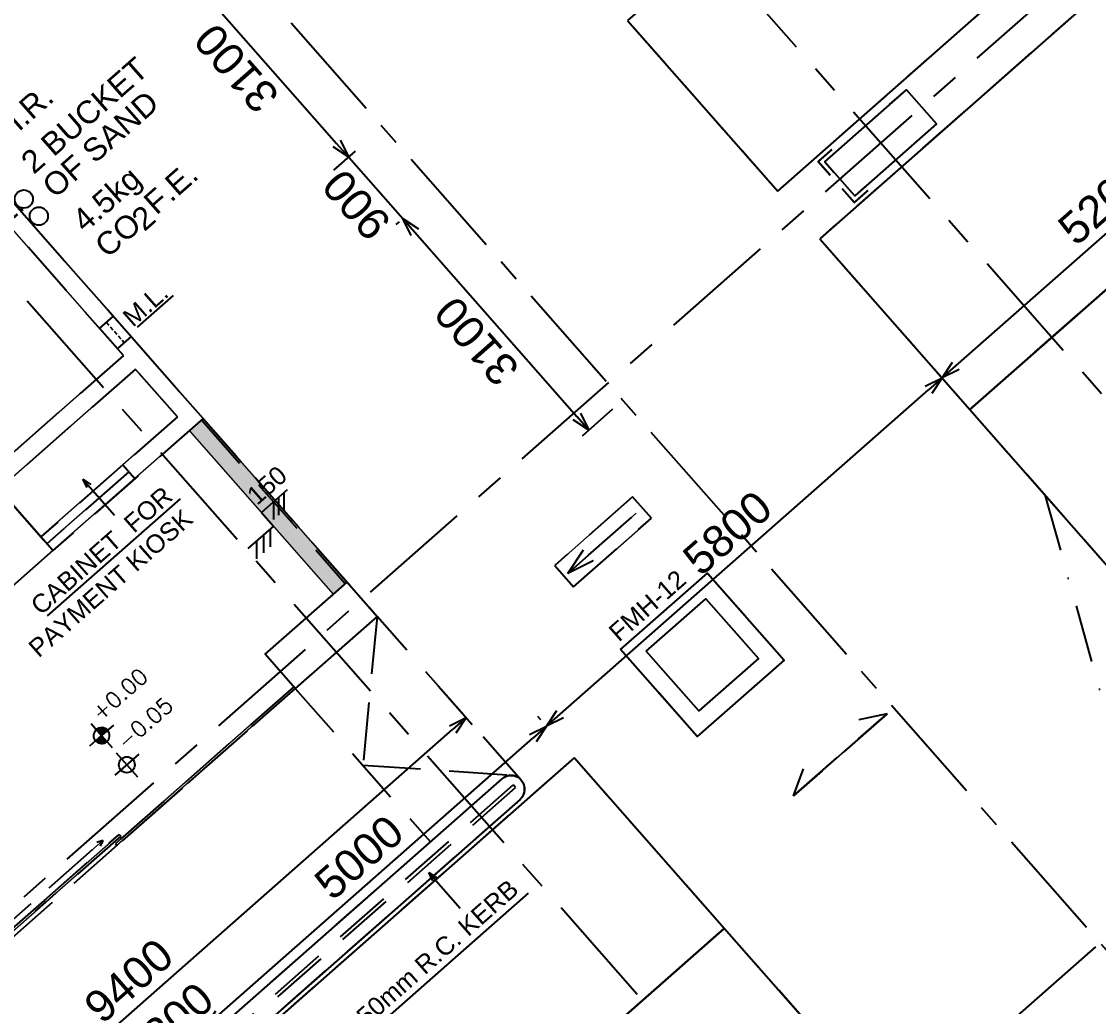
# Model space of a CAD drawing. Header units: millimetres. Extents: x 833946797 to 834440930, y 817746008 to 818399503.
# Drawn here: x 834331288 to 834343138, y 818001561 to 818012395 of the extents above; entities that cross this region are included whole.
import ezdxf

# ---------------------------------------------------------------- set-up
doc = ezdxf.new("R2010")
doc.units = ezdxf.units.MM
doc.header["$LTSCALE"] = 100
for name, pattern in [('CENTER', [2, 1.25, -0.25, 0.25, -0.25]), ('DASHDOT2', [12.7, 6.35, -3.175, 0, -3.175]), ('Grid Line', [22.224999999999994, 12.7, -3.174999999999999, 3.174999999999999, -3.174999999999999]), ('Hidden', [9.524999999999999, 6.35, -3.175])]:
    doc.linetypes.add(name, pattern=pattern)
for name, color, linetype in [('+C-10', 10, 'Continuous'), ('+C-118', 118, 'Continuous'), ('+C-160', 160, 'Hidden'), ('+FS10', 10, 'Continuous'), ('3B50A-DLN-ARC-DWG-1002-P00-LB02$0$DLN660', 1, 'Continuous'), ('A-COLS', 3, 'Continuous'), ('DLN020__', 6, 'Continuous'), ('DLN030_1', 1, 'Continuous'), ('DLN030_2', 1, 'Continuous'), ('DLN043__Room Name', 7, 'Continuous'), ('DLN060__', 7, 'Continuous'), ('DLN318__Louvres', 2, 'Continuous'), ('DLN580__', 4, 'Continuous'), ('DLN660', 1, 'Continuous'), ('DLN810__', 1, 'Continuous'), ('LEVEL', 7, 'Continuous'), ('MOE', 6, 'DASHDOT2')]:
    doc.layers.add(name, color=color, linetype=linetype)
for name, color, linetype, lineweight in [('A-DOOR', 6, 'Continuous', 9), ('A-GENM', 6, 'Continuous', 9), ('A-WALL', 7, 'Continuous', 9), ('CORNER GUARD', 2, 'Continuous', 50), ('HCL520_T', 7, 'Continuous', 18), ('I-WALL', 7, 'Continuous', 9)]:
    doc.layers.add(name, color=color, linetype=linetype, lineweight=lineweight)
doc.styles.add('romans', font='romans.shx')
doc.styles.get("Standard").update_dxf_attribs({"font": 'swiss.ttf'})
doc.styles.add('Swis721tBT', font='swissl.ttf')
doc.dimstyles.new('INTDIM', dxfattribs={"dimtxt": 200, "dimasz": 125, "dimexe": 100, "dimexo": 150, "dimgap": 80, "dimtad": 1, "dimdec": 0, "dimzin": 9, "dimdsep": 46, "dimtxsty": 'Swis721tBT', "dimblk": 'OPEN30', "dimcen": -125, "dimclrd": 256, "dimclre": 256, "dimclrt": 2, "dimaunit": 1, "dimadec": 1, "dimazin": 0, "dimtfac": 0.4444444444444444, "dimtdec": 0, "dimtix": 1, "dimtmove": 2, "dimatfit": 3, "dimldrblk": 'OPEN30', "dimfxl": 0, "dimtolj": 1, "dimlwd": -1, "dimlwe": -1, "dimarcsym": 0})
doc.dimstyles.new('INTDIM350', dxfattribs={"dimtxt": 350, "dimasz": 200, "dimexe": 100, "dimexo": 150, "dimgap": 100, "dimtad": 1, "dimdec": 0, "dimzin": 9, "dimdsep": 46, "dimtxsty": 'Swis721tBT', "dimblk": 'OPEN30', "dimcen": -125, "dimclrd": 256, "dimclre": 256, "dimclrt": 2, "dimaunit": 1, "dimadec": 1, "dimazin": 0, "dimtfac": 0.4444444444444444, "dimtdec": 0, "dimtix": 1, "dimtmove": 2, "dimatfit": 3, "dimldrblk": 'OPEN30', "dimfxl": 0, "dimtolj": 1, "dimlwd": -1, "dimlwe": -1, "dimarcsym": 0})

# ---------------------------------------------------------------- blocks, each defined once
blk = doc.blocks.new('DLN_Parking - Parking - 2500 x 5000 _WL_-V7-Car Park_B2_F')
at = {"layer": 'DLN660'}
for p, q in [((2500, 0), (0, 0)), ((0, 0), (0, -5000)), ((2500.000000000001, -5000.000000000002), (2500, 0))]:
    blk.add_line(p, q, dxfattribs=at)
blk = doc.blocks.new('*X5')
at = {"color": 0}
for p, q in [((45955.88296590155, 42700), (46155.82083605308, 42700)), ((45956.13663634944, 42693.75), (46155.82083605308, 42693.75)), ((45956.58659627086, 42687.5), (46155.82083605308, 42687.5)), ((45957.23417992554, 42681.25), (46155.82083605308, 42681.25)), ((45958.08132891748, 42675), (46155.82083605308, 42675)), ((45959.13062182577, 42668.75), (46155.82083605308, 42668.75)), ((45960.38531455532, 42662.5), (46155.82083605308, 42662.5)), ((45961.84939291411, 42656.25), (46155.82083605308, 42656.25)), ((45963.52763949186, 42650), (46155.82083605308, 42650)), ((45965.42571759076, 42643.75), (46155.82083605308, 42643.75)), ((45967.55027588873, 42637.5), (46155.82083605308, 42637.5)), ((45969.90907871936, 42631.25), (46155.82083605308, 42631.25)), ((45972.51116853599, 42625), (46155.82083605308, 42625)), ((45975.3670694097, 42618.75), (46155.82083605308, 42618.75)), ((45978.48904368043, 42612.5), (46155.82083605308, 42612.5)), ((45981.89141854007, 42606.25), (46155.82083605308, 42606.25)), ((45985.59100621493, 42600), (46155.82083605308, 42600)), ((45989.60765168721, 42593.75), (46155.82083605308, 42593.75)), ((45993.96495773042, 42587.5), (46155.82083605308, 42587.5)), ((45998.69126201334, 42581.25), (46155.82083605308, 42581.25)), ((46003.82098168398, 42575), (46155.82083605308, 42575)), ((46009.39650945896, 42568.75), (46155.82083605308, 42568.75)), ((46015.47096569654, 42562.5), (46155.82083605308, 42562.5)), ((46022.11233295992, 42556.25), (46155.82083605308, 42556.25)), ((46029.4099326874, 42550), (46155.82083605308, 42550)), ((46037.48510949494, 42543.75), (46155.82083605308, 42543.75)), ((46046.51005492607, 42537.5), (46155.82083605308, 42537.5)), ((46056.74397416842, 42531.25), (46155.82083605308, 42531.25)), ((46068.61144864996, 42525), (46155.82083605308, 42525)), ((46082.90578313846, 42518.75), (46155.82083605308, 42518.75)), ((46101.51054575652, 42512.5), (46155.82083605308, 42512.5)), ((46133.36008534408, 42506.25), (46155.82083605308, 42506.25))]:
    blk.add_line(p, q, dxfattribs=at)
blk = doc.blocks.new('*X4')
at = {"color": 0}
for p, q in [((46155.82083605308, 42900), (46200.19499327346, 42900)), ((46155.82083605308, 42893.75), (46221.90936394812, 42893.75)), ((46155.82083605308, 42887.5), (46237.60222886274, 42887.5)), ((46155.82083605308, 42881.25), (46250.32254979523, 42881.25)), ((46155.82083605308, 42875), (46261.15281880532, 42875)), ((46155.82083605308, 42868.75), (46270.62917321041, 42868.75)), ((46155.82083605308, 42862.5), (46279.06432258031, 42862.5)), ((46155.82083605308, 42856.25), (46286.65980066876, 42856.25)), ((46155.82083605308, 42850), (46293.55459136389, 42850)), ((46155.82083605308, 42843.75), (46299.84935768103, 42843.75)), ((46155.82083605308, 42837.5), (46305.6197603913, 42837.5)), ((46155.82083605308, 42831.25), (46310.92433512129, 42831.25)), ((46155.82083605308, 42825), (46315.8094235008, 42825)), ((46155.82083605308, 42818.75), (46320.31240362975, 42818.75)), ((46155.82083605308, 42812.5), (46324.46388658926, 42812.5)), ((46155.82083605308, 42806.25), (46328.28925688629, 42806.25)), ((46155.82083605308, 42800), (46331.80978137356, 42800)), ((46155.82083605308, 42793.75), (46335.04342549239, 42793.75)), ((46155.82083605308, 42787.5), (46338.0054656343, 42787.5)), ((46155.82083605308, 42781.25), (46340.70895613168, 42781.25)), ((46155.82083605308, 42775), (46343.16509039923, 42775)), ((46155.82083605308, 42768.75), (46345.38348355208, 42768.75)), ((46155.82083605308, 42762.5), (46347.37239573649, 42762.5)), ((46155.82083605308, 42756.25), (46349.13890998229, 42756.25)), ((46155.82083605308, 42750), (46350.68907460933, 42750)), ((46155.82083605308, 42743.75), (46352.02801759425, 42743.75)), ((46155.82083605308, 42737.5), (46353.16003838917, 42737.5)), ((46155.82083605308, 42731.25), (46354.08868132608, 42731.25)), ((46155.82083605308, 42725), (46354.81679369925, 42725)), ((46155.82083605308, 42718.75), (46355.34657085896, 42718.75)), ((46155.82083605308, 42712.5), (46355.67959002734, 42712.5)), ((46155.82083605308, 42706.25), (46355.81683408978, 42706.25))]:
    blk.add_line(p, q, dxfattribs=at)
blk = doc.blocks.new('ELFIN')
at = {"layer": 'LEVEL'}
for p, q in [((0, 0.5), (0, 0)), ((0, 0), (-0.5, 0)), ((0, 0), (0, -0.5)), ((0.5, 0), (0, 0))]:
    blk.add_line(p, q, dxfattribs=at)
for start, end in [(90, 180), (180, 270), (0, 90), (270, 0)]:
    blk.add_arc((0, 0), 0.25, start, end, dxfattribs=at)
at = {"layer": 'LEVEL', "xscale": 0.00125, "yscale": 0.00125, "zscale": 0.00125}
for name in ['*X4', '*X5']:
    blk.add_blockref(name, (-57.69477604507119, -53.38123098095821), dxfattribs=at)
at = {"layer": 'LEVEL', "style": 'romans'}
blk.add_attdef('ELFIN', (0.2542374787153676, 0.3469263632723596), '', height=0.5, dxfattribs=at)
blk = doc.blocks.new('ELEX')
at = {"layer": 'LEVEL'}
for p, q in [((0, 0.5), (0, -0.5)), ((0.5, 0), (-0.5, 0))]:
    blk.add_line(p, q, dxfattribs=at)
blk.add_circle((0, 0), 0.25, dxfattribs=at)
at = {"layer": 'LEVEL', "style": 'romans'}
blk.add_attdef('ELEX', (0.2567988680821145, 0.3535533905960619), '', height=0.5, dxfattribs=at)
blk = doc.blocks.new('3B50A-DLN-ARC-DWG-1002-P00-LB02$0$DLN_Parking - Parking - 2500 x 5000 _WL_-V2-Car Park_B2_F')
at = {"layer": '3B50A-DLN-ARC-DWG-1002-P00-LB02$0$DLN660'}
for p, q in [((2500, 0), (0, 0)), ((0, 0), (0, -5000)), ((2500.000000000001, -5000.000000000002), (2500, 0)), ((0, -5000), (2500.000000000001, -5000.000000000002))]:
    blk.add_line(p, q, dxfattribs=at)
blk = doc.blocks.new('_Open30')
at = {"color": 0, "linetype": 'ByBlock', "lineweight": -2}
for p, q in [((-1, 0.26794919), (0, 0)), ((0, 0), (-1, -0.26794919)), ((0, 0), (-1, 0))]:
    blk.add_line(p, q, dxfattribs=at)
blk = doc.blocks.new('CORNER GUARD')
at = {"layer": 'CORNER GUARD', "color": 0, "const_width": 20}
blk.add_lwpolyline([(-150.0000007152557, -49.99999976158142), (49.99999976158142, -49.99999988079071), (49.99999952316284, 150.0000001192093)], dxfattribs=at)
at = {"layer": 'Defpoints', "color": 0}
blk.add_lwpolyline([(-150.0000007152557, 1.192092895507812e-07), (-4.76837158203125e-07, 2.384185791015625e-07), (-4.76837158203125e-07, 150.0000001192093)], dxfattribs=at)
blk = doc.blocks.new('A$C029C5A43')
at = {"layer": '+C-160', "linetype": 'Hidden'}
for p, q in [((77670.96153402328, 72265.69955694675), (77670.96154475212, 63564.56016016006)), ((77670.96154475212, 63564.56016016006), (68270.96153855324, 63564.56015467644))]:
    blk.add_line(p, q, dxfattribs=at)
at = {"layer": '+C-160'}
for p, q in [((75470.96154499054, 66465.31369566917, -0.1606789951702058), (75470.95046114922, 71765.30675888062, 0.004151673901105768)), ((77670.96152424812, 66465.31370270252, -0.04701049315474397), (77670.96152687073, 70778.19955193996, -0.07886630641733475)), ((77470.96153116226, 67565.31370127201, -0.04299573970100867), (77470.96153092384, 70465.69954228401, -0.07125870414119259)), ((75470.96389532089, 66615.31392240524, -0.06578393375477203), (75470.95767211914, 69115.29990971088, -0.04940671383863642)), ((77670.96152973175, 67965.31370139122, -0.1139756819393045), (77470.96152997017, 67965.31370162964, -0.04368795725164492)), ((77470.96156072617, 67965.31370198727, -0.04368796790364687), (77470.96155309677, 67665.31370198727, -0.08072658559672667)), ((77670.9615650177, 67965.31369996071, -0.07480087896233929), (77670.96155691147, 67665.31369960308, -0.1118394966554191)), ((77670.96153116226, 67665.31370139122, -0.1139756819393045), (77470.96153140068, 67665.31370151043, -0.04368795725164492)), ((77470.96153116226, 67565.31370127201, -0.04368795725164492), (75470.96154379845, 67565.31370127201, -0.04299573987373156)), ((77470.9615316391, 67365.31370127201, -0.04303738991438882), (75470.96154332161, 67365.31370162964, -0.04299573987373156)), ((77470.96153187752, 66665.31370091438, -0.04954306306899529), (77470.9615316391, 67365.31370127201, -0.04453628637755593)), ((76670.96153712273, 66665.31370043755, -0.06915507661759739), (75470.96154499054, 66665.31370043755, -0.0691550766496221)), ((77470.96153259277, 66665.31370103359, -0.04954306306123942), (76670.96153783798, 66665.31370031834, -0.06915507661759739)), ((76670.96153712273, 66665.31370043755, -0.06915507661759739), (76670.96153831482, 66465.31369662285, -0.06948695487517402)), ((84070.96153593063, 66665.69955444336), (84070.96153593063, 64165.69955444336)), ((76670.96153831482, 66565.31369876862, -0.0693210157463857), (75470.96154499054, 66565.31369888783, -0.04970900218052714)), ((75470.96154475212, 66465.36464357376, -0.1606774106752029), (74745.96306562424, 66465.3136947155, -0.1221845268912892)), ((77670.96152424812, 66465.31370282173, -0.04701049315474397), (75470.96154546738, 66465.30952239037, -0.1606791249650996)), ((77645.96152377129, 66465.3137023449, -0.04701049315474396), (77645.96152472496, 64074.32391655445, -0.04238289569091491)), ((77670.9615240097, 66465.31370282173, -0.04701049315474397), (77670.96152424812, 64074.32391667366, -0.04238289569091491)), ((84070.96153593063, 64165.69955444336), (89070.96153593063, 64165.69955444336)), ((84820.96153640747, 64115.69955646992), (84620.96153593063, 64115.69955635071)), ((84620.96153593063, 64115.69955635071), (84620.96153640747, 63915.69955646992)), ((76470.96154260635, 64065.58632647991, 0.07028772469116404), (77670.96154260635, 64065.58632576466, 0.07028772469116404)), ((76470.96154284477, 63565.58632659912, 0.07028772469116404), (76470.96154260635, 64065.58632647991, 0.07028772469116404)), ((76470.96154284477, 63565.58632731438), (76470.96154356003, 64065.58632647991)), ((76470.96154356003, 64065.58632647991), (77670.96154308319, 64065.58632612228)), ((76470.96154284477, 63565.58632659912), (76470.96154356003, 64065.58632647991)), ((76470.96154356003, 64065.58632647991), (77670.96154308319, 64065.58632612228)), ((77670.96154260635, 64065.58632576466, 0.07028772469116404), (77670.96154236794, 63565.58632576466, 0.07028772469116404)), ((77670.96154308319, 64065.58632612228), (77670.96154308319, 63565.58632564545)), ((77670.96154308319, 64065.58632612228), (77670.96154260635, 63565.58632600307)), ((84670.96153736115, 63565.69955396652, -0.07028772469116415), (84670.96153759956, 64065.69955408573, -0.07028772469116415)), ((84670.96153759956, 64065.69955408573, -0.07028772469116415), (85870.96153736115, 64065.69955444336, -0.07028772469116415)), ((84670.96153759956, 64065.69955408573, -0.07028772469116415), (85870.96153759956, 64065.69955396652, -0.07028772469116415)), ((84670.96153759956, 63565.69955420494, -0.07028772469116415), (84670.96153759956, 64065.69955408573, -0.07028772469116415)), ((84820.96153640747, 64065.69955658913), (84670.96153616905, 64065.69955635071)), ((84670.96153616905, 64065.69955635071), (84670.96153640747, 63915.69955646992)), ((85870.96153736115, 64065.69955444336, -0.07028772469116415), (85870.96153712273, 63565.69955420494, -0.07028772469116415)), ((85870.96153759956, 64065.69955396652, -0.07028772469116415), (85870.96153759956, 63565.69955396652, -0.07028772469116415)), ((72855.92147111893, 63640.29968845844, -0.07028772469116415), (71755.92146730423, 63640.29968833923, -0.07028772469116415)), ((72721.86130356789, 63708.9005947113, -0.07028772469116416), (71934.11409926414, 63708.90059447289, -0.07028772469116416)), ((72855.92147064209, 63615.29968822002, -0.07028772469116415), (72855.92147111893, 63640.29968845844, -0.07028772469116415)), ((72855.92147159576, 63640.29968833923, -0.07028772469116415), (73955.92147517204, 63640.29968428612, -0.07028772469116415)), ((72855.92147159576, 63615.29968857765, -0.07028772469116415), (72855.92147159576, 63640.29968833923, -0.07028772469116415)), ((72989.98164200783, 63708.90059089661, -0.07028772469116416), (73777.72884654999, 63708.90056812763, -0.07028772469116416)), ((73777.72884583473, 63708.90056788921, -0.07028772469116416), (73712.51725387573, 63735.55132234097, -0.07028772469116416)), ((73777.72884607315, 63708.90056741238, -0.07028772469116416), (73712.51725172997, 63682.24981713295, -0.07028772469116416)), ((73955.92147517204, 63640.29968428612, -0.07028772469116415), (73955.92147541046, 63615.29968428612, -0.07028772469116415)), ((84620.96153640747, 63515.69955706596), (84620.96153640747, 63715.69955706596)), ((84670.96153688431, 63565.69955718517), (84670.96153664589, 63715.69955706596)), ((71755.92146778107, 63615.29968845844, -0.07028772469116415), (72855.92147064209, 63615.29968822002, -0.07028772469116415)), ((73955.92147541046, 63615.29968428612, -0.07028772469116415), (72855.92147159576, 63615.29968857765, -0.07028772469116415)), ((73855.92146658897, 63590.29968810081, -0.07028772469116416), (73855.92146658897, 63565.29968774319, -0.07028772469116416)), ((76470.96152544022, 63590.29968726635), (73855.92146682739, 63590.29968631268)), ((76470.96152544022, 63565.29968738556), (73855.92146658897, 63565.2996866703)), ((77670.96154308319, 63565.58632576466, 0.07028772469116404), (76470.96154332161, 62440.64294278622)), ((77670.96154236794, 63565.58632576466, 0.07028772469116404), (76470.96154284477, 63565.58632659912, 0.07028772469116404)), ((77670.96154308319, 63565.58632564545), (76470.96154284477, 63565.58632731438)), ((77670.96154260635, 63565.58632600307), (76470.96154284477, 63565.58632659912)), ((76470.96154308319, 63565.29968714714), (76470.96154308319, 61315.69955420494)), ((77670.96154761314, 61165.69955360889), (77670.96154999733, 63565.58632564545)), ((85870.96153712273, 63565.69955420494, -0.07028772469116415), (84670.96153736115, 63565.69955396652, -0.07028772469116415)), ((85870.96153759956, 63565.69955396652, -0.07028772469116415), (84670.96153759956, 63565.69955420494, -0.07028772469116415)), ((84820.96153688431, 63565.69955718517), (84670.96153688431, 63565.69955718517)), ((89070.96153640747, 63465.69955420494), (84070.96153616905, 63465.69955420494)), ((84070.96153616905, 63465.69955420494), (84070.96153640747, 60965.69955432415)), ((84820.96153688431, 63515.69955718517), (84620.96153640747, 63515.69955706596)), ((80648.74389839172, 62694.64472615719), (79508.07025289536, 62694.64472484589)), ((79508.07025289536, 62694.64472484589), (79508.07025337219, 62381.73172044754)), ((80648.74389886856, 62381.73172175884), (80648.74389839172, 62694.64472615719)), ((79859.71967029572, 62533.80134534836), (80559.71967029572, 62533.80134618282)), ((76470.96154332161, 62440.64294278622), (77670.9615483284, 61235.76346004009)), ((79508.07025337219, 62381.73172044754), (80648.74389886856, 62381.73172175884)), ((79439.88594985008, 61521.29704451561, -0.09328327408423281), (80714.88596081734, 61521.29704403877, -0.09328327408423281)), ((79439.88594961166, 60246.29705619812, -0.09328327408423281), (79439.88594985008, 61521.29704451561, -0.09328327408423281)), ((80714.88596081734, 61521.29704403877, -0.09328327408423281), (80714.88596057892, 60246.29705584049, -0.09328327408423281)), ((68420.96154117584, 61315.6995549202), (77520.96154761314, 61315.69955396652)), ((79639.88594937325, 61321.2970443964, -0.09328327408423281), (80514.88596057892, 61321.2970443964, -0.09328327408423281)), ((79639.88594913483, 60446.29705643654, -0.09328327408423281), (79639.88594937325, 61321.2970443964, -0.09328327408423281)), ((80514.88596057892, 61321.2970443964, -0.09328327408423281), (80514.88596057892, 60446.2970559597, -0.09328327408423281)), ((68370.96154332161, 61185.69955325127), (77570.96154975891, 61185.69955408573, 0.07028771564364425)), ((77570.96154975891, 61145.69955408573, 0.07028771564364425), (77570.96154975891, 61185.69955408573, 0.07028771564364425)), ((77670.9615471363, 61165.69955360889), (77670.9615471363, 61165.69955348969)), ((68370.96154356003, 61145.69955348969), (77570.96154975891, 61145.69955408573, 0.07028771564364425)), ((77520.96154737473, 61015.69955384731), (68420.96154141426, 61015.69955468178)), ((78270.96153593063, 60965.69955420494), (73270.96153593063, 60965.69955408573)), ((78270.96153593063, 58465.69955408573), (78270.96153593063, 60965.69955420494)), ((89070.96153593063, 60965.69955408573), (84070.96153593063, 60965.69955408573)), ((84070.96153593063, 60965.69955408573), (84070.96153593063, 58465.69955408573)), ((84070.96153640747, 60965.69955432415), (89070.96153640747, 60965.69955420494)), ((80514.88596057892, 60446.2970559597, -0.09328327408423281), (79639.88594913483, 60446.29705643654, -0.09328327408423281)), ((80714.88596057892, 60246.29705584049, -0.09328327408423281), (79439.88594961166, 60246.29705619812, -0.09328327408423281)), ((79806.20024871826, 59055.27543377876, -0.07028772469116415), (80084.29062390327, 59207.68800222874, -0.07028772469116415)), ((81175.34361028671, 59055.2754342556, -0.07028772469116415), (80897.25323486328, 59207.68800258636, -0.07028772469116415)), ((81175.34360933304, 59055.27544033527, -0.07028772469116415), (79806.20024871826, 59055.27543377876, -0.07028772469116415)), ((79806.20024943352, 59055.27544021606, -0.07028772469116415), (81175.34361028671, 59055.2754342556, -0.07028772469116415)), ((73270.96153593063, 58465.69955420494), (78270.96153593063, 58465.69955408573)), ((78270.96153593063, 58465.69955420494), (73270.96153593063, 58465.69955420494)), ((78270.96153593063, 55965.69955420494), (78270.96153593063, 58465.69955420494))]:
    blk.add_line(p, q, dxfattribs=at)
at = {"layer": '+C-160', "linetype": 'Hidden', "ltscale": 0.07}
blk.add_line((77570.96156454086, 67965.31370151043, -0.04179321063536528), (77570.9615559578, 67665.31370151043, -0.07883182832844508), dxfattribs=at)
at = {"layer": '+C-160', "lineweight": 18}
for p, q in [((77670.9615445137, 63564.56016016006, 0.07028772469116432), (77670.96154546738, 64065.58632600307, 0.07028772469116432)), ((84670.96153664589, 64065.69955408573), (85870.96153712273, 64065.69955420494)), ((84670.96153688431, 63565.69955420494), (84670.96153664589, 64065.69955408573)), ((85870.96153712273, 64065.69955420494), (85870.96153712273, 63565.69955420494)), ((85870.96153712273, 63565.69955420494), (84670.96153688431, 63565.69955420494))]:
    blk.add_line(p, q, dxfattribs=at)
at = {"layer": '+C-160', "linetype": 'ByBlock', "lineweight": -2}
for p, q in [((79559.71967029572, 62533.80134510994), (79859.7196700573, 62614.18610239029)), ((79859.71967029572, 62453.41658842564), (79559.71967029572, 62533.80134510994)), ((79559.71967029572, 62533.80134510994), (79859.71967029572, 62533.80134534836))]:
    blk.add_line(p, q, dxfattribs=at)
at = {"layer": '+C-160'}
for centre, start, end in [((77520.96154737473, 61165.69955396652), 0, 90), ((77520.96154737473, 61165.6995537281), 270, 0)]:
    blk.add_arc(centre, 149.9999999217131, start, end, dxfattribs=at)
blk = doc.blocks.new('*D134')
at = {"layer": 'Defpoints', "color": 0}
for p in [(834333310.5167098, 818001339.9407179), (834333310.5167065, 818001339.9407216), (834333085.3110206, 818001141.7428429)]:
    blk.add_point(p, dxfattribs=at)
at = {"layer": 'DLN030_2', "linetype": 'Continuous'}
for p, q in [((834333211.4177722, 818001452.5435624), (834333244.4507481, 818001415.0092846)), ((834332986.212083, 818001254.3456873), (834333019.2450591, 818001216.8114092)), ((834333085.3110175, 818001141.7428463), (834333310.5167065, 818001339.9407216))]:
    blk.add_line(p, q, dxfattribs=at)
at = {"layer": 'DLN030_2', "color": 2, "insert": (834333013.0143961, 818001450.9369304), "char_height": 350, "attachment_point": 5, "rotation": 41.35019583601528, "style": 'Swis721tBT'}
blk.add_mtext('\\A1;300', dxfattribs=at)
blk = doc.blocks.new('*D135')
at = {"layer": 'Defpoints', "color": 0}
for p in [(834337063.9448603, 818004643.2386328), (834337063.9448528, 818004643.2386414), (834333310.5167098, 818001339.9407179)]:
    blk.add_point(p, dxfattribs=at)
at = {"layer": 'DLN030_2', "linetype": 'Continuous'}
for p, q in [((834336964.8459227, 818004755.8414772), (834336997.8788944, 818004718.3072042)), ((834333460.6538326, 818001472.0726384), (834336913.8077269, 818004511.1067246)), ((834333211.4177722, 818001452.5435624), (834333244.4507483, 818001415.0092844))]:
    blk.add_line(p, q, dxfattribs=at)
at = {"layer": 'DLN030_2', "xscale": 200, "yscale": 200, "zscale": 200}
for p, rotation in [((834337063.9448528, 818004643.2386414), 41.35019583601527), ((834333310.5167067, 818001339.9407215), 221.3501958360152)]:
    blk.add_blockref('_Open30', p, dxfattribs=dict(at, rotation=rotation))
at = {"layer": 'DLN030_2', "color": 2, "insert": (834335002.3313136, 818003201.6848279), "char_height": 350, "attachment_point": 5, "rotation": 41.35019583601528, "style": 'Swis721tBT'}
blk.add_mtext('\\A1;5000', dxfattribs=at)
blk = doc.blocks.new('*D136')
at = {"layer": 'Defpoints', "color": 0}
for p in [(834341396.2744923, 818008499.6610062), (834341417.9215003, 818008475.064227), (834337063.9448603, 818004643.2386328)]:
    blk.add_point(p, dxfattribs=at)
at = {"layer": 'DLN030_2', "linetype": 'Continuous'}
for p, q in [((834337214.0819786, 818004775.3705583), (834341267.7843745, 818008342.9323101)), ((834341495.3734299, 818008387.0581617), (834341483.9874587, 818008399.9956641)), ((834336964.8459227, 818004755.8414772), (834336997.8788943, 818004718.3072044))]:
    blk.add_line(p, q, dxfattribs=at)
at = {"layer": 'DLN030_2', "xscale": 200, "yscale": 200, "zscale": 200}
for p, rotation in [((834341417.9215003, 818008475.064227), 41.35019583601527), ((834337063.9448527, 818004643.2386414), 221.3501958360152)]:
    blk.add_blockref('_Open30', p, dxfattribs=dict(at, rotation=rotation))
at = {"layer": 'DLN030_2', "color": 2, "insert": (834339056.0337105, 818006769.2465806), "char_height": 350, "attachment_point": 5, "rotation": 41.35019583601528, "style": 'Swis721tBT'}
blk.add_mtext('\\A1;5800', dxfattribs=at)
blk = doc.blocks.new('*D137')
at = {"layer": 'Defpoints', "color": 0}
for p in [(834345295.1103559, 818011940.4647312, 0.002197837442508829), (834345321.4867809, 818011910.494072), (834341417.9215077, 818008475.0642186)]:
    blk.add_point(p, dxfattribs=at)
at = {"layer": 'DLN030_2', "linetype": 'Continuous'}
for p, q in [((834341568.0586259, 818008607.1961442), (834345171.349655, 818011778.3621552)), ((834345394.2092934, 818011827.8618867), (834345387.5527393, 818011835.4255091)), ((834341318.8225701, 818008587.667063), (834341351.8555416, 818008550.1327904))]:
    blk.add_line(p, q, dxfattribs=at)
at = {"layer": 'DLN030_2', "xscale": 200, "yscale": 200, "zscale": 200}
for p, rotation in [((834345321.4867809, 818011910.494072), 41.35019583601527), ((834341417.9215, 818008475.0642275), 221.3501958360152)]:
    blk.add_blockref('_Open30', p, dxfattribs=dict(at, rotation=rotation))
at = {"layer": 'DLN030_2', "color": 2, "insert": (834343184.8046744, 818010402.8742961), "char_height": 350, "attachment_point": 5, "rotation": 41.35019583601528, "style": 'Swis721tBT'}
blk.add_mtext('\\A1;5200', dxfattribs=at)
blk = doc.blocks.new('*D138')
at = {"layer": 'Defpoints', "color": 0}
for p in [(834335773.5571913, 818005201.2801591), (834336181.2188361, 818004738.0677185), (834328717.4512475, 817998990.6949012)]:
    blk.add_point(p, dxfattribs=at)
at = {"layer": 'DLN030_2', "linetype": 'Continuous'}
for p, q in [((834335872.6561289, 818005088.6773148), (834336247.2847944, 818004662.9991556)), ((834329274.9110438, 817998659.9995428), (834336031.0817102, 818004605.9358016)), ((834328816.5501851, 817998878.0920569), (834329190.8398763, 817998452.7990631))]:
    blk.add_line(p, q, dxfattribs=at)
at = {"layer": 'DLN030_2', "xscale": 200, "yscale": 200, "zscale": 200}
for p, rotation in [((834336181.2188361, 818004738.0677185), 41.35019583601527), ((834329124.7739179, 817998527.867626), 221.3501958360152)]:
    blk.add_blockref('_Open30', p, dxfattribs=dict(at, rotation=rotation))
at = {"layer": 'DLN030_2', "color": 2, "insert": (834332468.0969108, 818001843.0628186), "char_height": 350, "attachment_point": 5, "rotation": 41.35019583601528, "style": 'Swis721tBT'}
blk.add_mtext('\\A1;9400', dxfattribs=at)
blk = doc.blocks.new('*D140')
at = {"layer": 'Defpoints', "color": 0}
for p in [(834333390.9905002, 818013717.0956976, 0.04965261616855063), (834334887.2097639, 818010903.808533), (834334611.2468137, 818010660.9404657, -0.04304227322342058)]:
    blk.add_point(p, dxfattribs=at)
at = {"layer": 'DLN030_2', "linetype": 'Continuous'}
for p, q in [((834333278.3876556, 818013617.9967602), (834332763.84158, 818013165.1576716)), ((834332971.0420598, 818013081.0865041), (834334755.0778469, 818011053.9456589)), ((834334723.8496578, 818010760.0394034), (834334962.2783266, 818010969.8744915))]:
    blk.add_line(p, q, dxfattribs=at)
at = {"layer": 'DLN030_2', "xscale": 200, "yscale": 200, "zscale": 200}
for p, rotation in [((834332838.910143, 818013231.22363), 131.3501958360153), ((834334887.2097636, 818010903.8085331), 311.3501958360153)]:
    blk.add_blockref('_Open30', p, dxfattribs=dict(at, rotation=rotation))
at = {"layer": 'DLN030_2', "color": 2, "insert": (834333652.9648069, 818011882.6166154), "char_height": 350, "attachment_point": 5, "rotation": 131.3501958360153, "style": 'Swis721tBT'}
blk.add_mtext('\\A1;3100', dxfattribs=at)
blk = doc.blocks.new('*D141')
at = {"layer": 'Defpoints', "color": 0}
for p in [(834334611.2468137, 818010660.9404657, -0.04304227322342058), (834335555.3242248, 818010292.8953078, -0.06915507663360974), (834335481.8033899, 818010228.191466)]:
    blk.add_point(p, dxfattribs=at)
at = {"layer": 'DLN030_2', "linetype": 'Continuous'}
for p, q in [((834334723.8496578, 818010760.0394034), (834334962.2783266, 818010969.8744915)), ((834334887.2097636, 818010903.8085331), (834335481.8033898, 818010228.1914662)), ((834335442.7213804, 818010193.7963705), (834335406.7348268, 818010162.1255078))]:
    blk.add_line(p, q, dxfattribs=at)
at = {"layer": 'DLN030_2', "color": 2, "insert": (834334974.4114304, 818010381.1005336), "char_height": 350, "attachment_point": 5, "rotation": 131.3501958360153, "style": 'Swis721tBT'}
blk.add_mtext('\\A1;900', dxfattribs=at)
blk = doc.blocks.new('*D142')
at = {"layer": 'Defpoints', "color": 0}
for p in [(834335555.3242248, 818010292.8953078, -0.06915507663360974), (834337904.1410222, 818008229.468019), (834337530.3459346, 818007900.5003427)]:
    blk.add_point(p, dxfattribs=at)
at = {"layer": 'DLN030_2', "linetype": 'Continuous'}
for p, q in [((834335442.7213804, 818010193.7963705), (834335406.7348268, 818010162.1255078)), ((834335613.9353065, 818010078.0543404), (834337398.2140176, 818008050.6374688)), ((834337791.5381776, 818008130.3690816), (834337455.2773715, 818007834.4343846))]:
    blk.add_line(p, q, dxfattribs=at)
at = {"layer": 'DLN030_2', "xscale": 200, "yscale": 200, "zscale": 200}
for p, rotation in [((834335481.8033898, 818010228.1914662), 131.3501958360153), ((834337530.3459345, 818007900.500343), 311.3501958360153)]:
    blk.add_blockref('_Open30', p, dxfattribs=dict(at, rotation=rotation))
at = {"layer": 'DLN030_2', "color": 2, "insert": (834336295.9795158, 818008879.4464386), "char_height": 350, "attachment_point": 5, "rotation": 131.3501958360153, "style": 'Swis721tBT'}
blk.add_mtext('\\A1;3100', dxfattribs=at)
blk = doc.blocks.new('Leader Mark')
blk.add_lwpolyline([(-1140.673645496368, 156.4565020799637), (0, 156.4565020799637), (0, -156.4565023183823), (-1140.673645496368, -156.4565023183823)], close=True)
blk.add_leader([(-51.64941692352295, -4.386877775192261), (-1051.649416923523, -4.386877775192261)], dimstyle='INTDIM350', override={"dimasz": 300, "dimgap": 100, "dimtad": 0, "dimldrblk": 'Open30'})

msp = doc.modelspace()

# ---------------------------------------------------------------- hatches: boundary and pattern name
at = {"layer": '+C-118'}
h = msp.add_hatch(color=256, dxfattribs=at)
h.dxf.hatch_style = 1
h.paths.add_polyline_path([(834333284.9979539, 818008028.947666), (834333134.860827, 818007896.8157482), (834334720.4445341, 818006095.1694365), (834334870.581661, 818006227.3013542)])
at = {"layer": 'A-WALL'}
h = msp.add_hatch(dxfattribs=at)
h.set_pattern_fill('ANSI31', scale=50, angle=-6.361109362927034e-15)
h.set_pattern_definition([(86.3501958279957, (-1.192092895507812e-07, 1.192092895507812e-07), (-158.4280186349138, 10.10571182131174), [])])
edge = h.paths.add_edge_path()
edge.add_line((834373398.9201546, 817975260.548027), (834373587.7881666, 817975426.7660248))
edge.add_line((834373587.7881668, 817975426.7660248), (834373233.2643241, 817980497.9923743))
edge.add_line((834373233.2643241, 817980497.9923743), (834338943.7585428, 818019460.0237285))
edge.add_arc((834332615.6261824, 818013879.7363707), 8437.112430546018, 41.40656209306128, 102.7631053202158)
edge.add_line((834330751.6949148, 818022108.3830634), (834321993.2614791, 818032060.3016281))
edge.add_line((834321993.2614793, 818032060.3016281), (834277327.4665351, 817992751.0563895))
edge.add_line((834277327.466535, 817992751.0563895), (834277459.5984685, 817992600.9192455))
edge.add_line((834277459.5984687, 817992600.9192456), (834321975.2562567, 818031778.0322049))
edge.add_line((834321975.2562566, 818031778.0322047), (834330680.6719674, 818021886.3572645))
edge.add_arc((834332615.6256013, 818013879.7351375), 8237.113781559863, 41.40793444522251, 103.58612611412508, ccw=False)
edge.add_line((834338793.6214172, 818019327.8918118), (834373038.4656745, 817980416.6081657))
edge.add_line((834373038.4656745, 817980416.6081657), (834373398.9201547, 817975260.5480269))
at = {"layer": 'DLN060__'}
h = msp.add_hatch(dxfattribs=at)
h.set_pattern_fill('EARTH', color=251, scale=150, angle=45.00000000000045)
h.set_pattern_definition([(86.35019582799568, (1453154.080526948, 238293.1648491621), (-889.9338408816122, 1011.202382737353), [952.4999999999997, -952.4999999999997]), (86.35019582799568, (1452797.617485166, 238315.9027007818), (-889.9338408816122, 1011.202382737353), [952.4999999999997, -952.4999999999997]), (86.35019582799568, (1452441.154443264, 238338.6405525208), (-889.9338408816122, 1011.202382737353), [952.4999999999997, -952.4999999999997]), (176.3501958279956, (1452329.91271317, 238465.0408502817), (-1011.202382737353, -889.9338408816122), [952.4999999999997, -952.4999999999997]), (176.3501958279956, (1452352.650564909, 238821.5038923025), (-1011.202382737353, -889.9338408816122), [952.4999999999997, -952.4999999999997]), (176.3501958279956, (1452375.388416171, 239177.9669340849), (-1011.202382737353, -889.9338408816122), [952.4999999999997, -952.4999999999997])])
edge = h.paths.add_edge_path()
edge.add_line((834303001.7276638, 817954269.3640027), (834304578.4320031, 817955656.4492704))
edge.add_line((834304578.4320035, 817955656.4492706), (834331037.8483403, 817925591.4898139))
edge.add_line((834331037.84834, 817925591.4898137), (834375206.4562329, 817964463.1732086))
edge.add_line((834375206.4562325, 817964463.1732087), (834374060.8627851, 817980844.7536951))
edge.add_line((834374060.8627853, 817980844.7536948), (834339581.52124, 818020021.9484737))
edge.add_arc((834332615.9355372, 818013881.6562957), 9285.611030570026, 41.3967707884505, 99.60462301211987)
edge.add_line((834331066.6470942, 818023037.1069965), (834322069.7839626, 818033259.9453678))
edge.add_line((834322069.7839628, 818033259.9453679), (834273725.6293017, 817990713.4683118))
edge.add_line((834273725.6293014, 817990713.4683118), (834304578.4320035, 817955656.4492704))
edge.add_line((834304578.4320037, 817955656.4492702), (834303001.7276647, 817954269.3640032))
edge.add_line((834303001.7276647, 817954269.3640034), (834270761.539974, 817990902.8227202))
edge.add_line((834270761.5399741, 817990902.8227199), (834322258.575107, 818036224.0691499))
edge.add_line((834322258.5751069, 818036224.0691499), (834331970.2700638, 818025188.991452))
edge.add_arc((834332622.2949393, 818013717.2690969), 11490.23717038002, 42.02614068141469, 93.25305315063548, ccw=False)
edge.add_line((834341157.6965528, 818021409.6334623), (834375550.7708069, 817982329.9209781))
edge.add_line((834375550.770807, 817982329.9209781), (834377279.0058944, 817963489.7294939))
edge.add_line((834377279.0058941, 817963489.7294935), (834330848.7932926, 817922627.6645511))
edge.add_line((834330848.7932928, 817922627.6645511), (834303001.7276639, 817954269.3640026))

# ---------------------------------------------------------------- linework, layer by layer
at = {"layer": '+C-10'}
for p, q in [((834332565.073053, 818009034.3764952, 0.07028772469110724), (834332961.1110926, 818009382.9196354, 0.07028772469110724)), ((834331572.0927157, 818005856.1505315, -0.0470104931547439), (834333036.0958391, 818007144.5829417, -0.0470104931547439))]:
    msp.add_line(p, q, dxfattribs=at)
at = {"layer": '+FS10'}
msp.add_line((834335044.5356351, 818001204.7506326), (834336866.6609414, 818002808.3573891), dxfattribs=at)
at = {"layer": 'A-COLS'}
for p, q in [((834331633.4895897, 818006575.4965895, -0.1606789951702058), (834328131.9900573, 818010554.1178955, 0.004151673901105768)), ((834331633.4559304, 818006575.5348355, -0.1606774106752029), (834331089.2436504, 818006096.5193951, -0.1221845268912892))]:
    msp.add_line(p, q, dxfattribs=at)
at = {"layer": 'A-COLS', "lineweight": 18}
msp.add_lwpolyline([(834340125.1254543, 818010852.2089041), (834341025.9482098, 818011645.0004053), (834341356.2780018, 818011269.6575906), (834340455.4552461, 818010476.8660897)], close=True, dxfattribs=at)
at = {"layer": 'A-COLS'}
for points, elevation in [([(834341025.9482096, 818011645.0004056), (834341356.2780018, 818011269.6575906), (834340455.4552467, 818010476.8660898), (834340125.1254549, 818010852.2089049)], -0.07028772469116415), ([(834340125.1254549, 818010852.2089049), (834341025.9482104, 818011645.0004054), (834341356.2780023, 818011269.6575907), (834340455.4552468, 818010476.8660903)], -0.07028772469116415), ([(834333969.5781028, 818005434.7153215), (834334870.4008583, 818006227.5068216), (834335200.7306502, 818005852.164007), (834334299.9078947, 818005059.3725071)], 0.07028772469116404)]:
    msp.add_lwpolyline(points, close=True, dxfattribs=dict(at, elevation=elevation))
for points in [[(834334299.9078943, 818005059.3725077), (834333969.5781033, 818005434.715322), (834334870.4008584, 818006227.5068222), (834335200.7306508, 818005852.1640073)], [(834334870.4008584, 818006227.5068222), (834335200.7306503, 818005852.1640072), (834334299.9078947, 818005059.3725071), (834333969.5781033, 818005434.715322)]]:
    msp.add_lwpolyline(points, close=True, dxfattribs=at)
at = {"layer": 'A-DOOR'}
for p, q in [((834334283.580763, 818005077.9244602), (834332320.5077715, 818003350.2731825)), ((834334300.0972525, 818005059.1573195), (834332337.0242608, 818003331.5060419)), ((834331592.1043648, 818002867.2137328, -0.07028772469116416), (834332183.4548857, 818003387.646456, -0.07028772469116416)), ((834332183.4548855, 818003387.6464555, -0.07028772469116416), (834332116.894404, 818003364.5701306, -0.07028772469116416)), ((834332183.454886, 818003387.6464553, -0.07028772469116416), (834332152.1085528, 818003324.5574553, -0.07028772469116416)), ((834332320.5077702, 818003350.2731837, -0.07028772469116416), (834332337.0242599, 818003331.5060427, -0.07028772469116416)), ((834331390.8302773, 818002690.0774645, -0.07028772469116416), (834330799.4797715, 818002169.6447241, -0.07028772469116416))]:
    msp.add_line(p, q, dxfattribs=at)
at = {"layer": 'A-DOOR', "elevation": -0.07028772469116415}
for points in [[(834331536.789165, 818002727.1478846), (834332362.5433629, 818003453.8734263), (834332379.0598526, 818003435.1062858), (834331553.3056546, 818002708.3807442)], [(834331536.7891648, 818002727.1478845), (834330711.0349694, 818002000.4223394), (834330727.5514593, 818001981.6551992), (834331553.3056542, 818002708.3807433)]]:
    msp.add_lwpolyline(points, close=True, dxfattribs=at)
at = {"layer": 'A-WALL'}
for p, q in [((834333284.9979542, 818008028.9476659, -0.04701049315474397), (834330435.6485856, 818011266.5690958, -0.07886630641733475)), ((834332408.135292, 818008722.5699449, -0.04299573970100867), (834330491.967589, 818010899.8479153, -0.07125870414119259)), ((834332294.0085833, 818009154.9761126, -0.1139756819393045), (834332143.8714575, 818009022.8441962, -0.04368795725164492)), ((834332492.2064595, 818008929.7704248, -0.1139756819393045), (834332342.0693338, 818008797.6385082, -0.04368795725164492)), ((834332408.135292, 818008722.5699449, -0.04368795725164492), (834330906.7640429, 818007401.2507855, -0.04299573987373156)), ((834331534.3922668, 818006688.1011571, -0.06578393375477203), (834329882.7478929, 818008564.8005998, -0.04940671383863642)), ((834332540.2672094, 818008572.4328194, -0.04303738991438882), (834331038.8959591, 818007251.1136595, -0.04299573987373156)), ((834333002.7289184, 818008046.9528787, -0.04954306306899529), (834332540.2672094, 818008572.4328194, -0.04453628637755593)), ((834333284.9979541, 818008028.947666, -0.04701049315474397), (834331633.4923471, 818006575.4934571, -0.1606791249650996)), ((834333002.7289188, 818008046.9528792, -0.04954306306123942), (834332402.1804198, 818007518.4252151, -0.06915507661759739)), ((834334870.580951, 818006227.3021587, -0.04701049315474397), (834333284.997954, 818008028.9476659, -0.04701049315474397)), ((834334720.443825, 818006095.1702421, -0.04701049315474397), (834333134.860828, 818007896.815749, -0.04701049315474397)), ((834332402.1804192, 818007518.4252146, -0.06915507661759739), (834331501.3576697, 818006725.633719, -0.0691550766496221)), ((834332402.1804192, 818007518.4252146, -0.06915507661759739), (834332534.3123393, 818007368.2880865, -0.06948695487517402)), ((834332468.2463796, 818007443.3566513, -0.0693210157463857), (834331567.4236293, 818006650.565155, -0.04970900218052714))]:
    msp.add_line(p, q, dxfattribs=at)
at = {"layer": 'A-WALL', "lineweight": 18}
msp.add_line((834335201.4085978, 818005851.3936805, 0.07028772469116432), (834334870.4008603, 818006227.5068237, 0.07028772469116432), dxfattribs=at)
at = {"layer": 'DLN020__', "linetype": 'Grid Line'}
for p, q in [((834379458.6173668, 817967067.0465686), (834311905.5131766, 818043825.4040799)), ((834373302.995207, 817961649.6379813), (834305749.8910171, 818038407.9954922)), ((834349425.0357797, 818018703.2650588), (834280087.1052967, 817957680.692479)), ((834353113.9326155, 818011026.4230816), (834285504.513885, 817951525.0703181))]:
    msp.add_line(p, q, dxfattribs=at)
at = {"layer": 'DLN318__Louvres', "linetype": 'Hidden', "ltscale": 0.07}
msp.add_line((834332218.9400463, 818009088.9101772, -0.04179321063536528), (834332417.137915, 818008863.7044827, -0.07883182832844508), dxfattribs=at)
at = {"layer": 'DLN318__Louvres'}
for p, q in [((834332294.0086106, 818009154.9761347, -0.07480087896233929), (834332492.2064801, 818008929.7704405, -0.1118394966554191)), ((834332143.8714802, 818009022.8442166, -0.04368796790364687), (834332342.0693496, 818008797.6385227, -0.08072658559672667))]:
    msp.add_line(p, q, dxfattribs=at)
at = {"layer": 'DLN580__'}
for centre in [(834331312.8037577, 818010442.3435857), (834331477.9686537, 818010254.6721784)]:
    msp.add_circle(centre, 100, dxfattribs=at)
at = {"layer": 'DLN810__', "color": 2, "linetype": 'CENTER', "ltscale": 10}
msp.add_line((834360184.1327428, 817982913.4504876), (834328026.5274951, 818019453.0734974), dxfattribs=at)
at = {"layer": 'DLN810__', "elevation": -0.09328327408423281}
for points in [[(834337879.2160883, 818005486.2022842), (834338836.3402745, 818006328.5432606), (834339678.6812358, 818005371.4190917), (834338721.55705, 818004529.0781153)], [(834338161.4851308, 818005468.1970748), (834338818.3350649, 818006046.2742181), (834339396.4121932, 818005389.424301), (834338739.5622586, 818004811.3471578)]]:
    msp.add_lwpolyline(points, close=True, dxfattribs=at)
at = {"layer": 'DLN810__'}
msp.add_lwpolyline([(834336772.7349433, 818003838.9017162), (834329941.495711, 817997826.8994993, -0.4142135625233239), (834329729.793929, 817997840.4034061), (834329729.793929, 817997840.4034061, -0.4142135622127283), (834329743.2978352, 817998052.105188), (834336574.5370682, 818004064.1074054, -0.414213562572013), (834336786.2388501, 818004050.6034981), (834336786.2388502, 818004050.603498, -0.4142135621791497)], format="xyb", close=True, dxfattribs=at)
at = {"layer": 'I-WALL', "color": 1, "elevation": -0.07028772469116415}
for points in [[(834340811.2000206, 818004781.5420394), (834339783.4037795, 818003877.0043515), (834339891.469404, 818004175.141348)], [(834339783.4037759, 818003877.0043569), (834340811.2000253, 818004781.5420355), (834340501.7487528, 818004712.2328885)]]:
    msp.add_lwpolyline(points, dxfattribs=at)
at = {"layer": 'LEVEL'}
for p, q in [((834334120.2928022, 818006965.9545425, 0.08256809796029287), (834334119.7495029, 818007164.8390056, -0.01455901622523156)), ((834334176.5942243, 818007015.5040118, 0.08256809796029281), (834334176.0511773, 818007214.2960621, -0.01451388548509991)), ((834334064.0967128, 818006916.4977746, 0.08256809796029287), (834334063.5534137, 818007115.3822378, -0.01455901622523156)), ((834334027.5246636, 818006617.2723163, 0.08256809796029281), (834334026.9803212, 818006816.5386147, -0.01474548907880403)), ((834333877.3875384, 818006485.1403995, 0.08256809796029281), (834333876.843196, 818006684.4066985, -0.0147454894863199)), ((834333952.4561013, 818006551.206358, 0.08256809796029281), (834333951.9117588, 818006750.4726567, -0.01474548931167026))]:
    msp.add_line(p, q, dxfattribs=at)
at = {"layer": 'LEVEL', "elevation": -0.04701049315474397}
msp.add_lwpolyline([(834334208.6344519, 818007242.9315766), (834333927.6523399, 818006995.9930017), (834334060.006135, 818006845.6038047), (834333778.4990265, 818006597.856463)], dxfattribs=at)
at = {"layer": 'MOE'}
msp.add_lwpolyline([(834342548.583266, 818007190.3306655), (834346438.4941108, 817993307.2395767), (834339071.123437, 817986628.1159981), (834339295.917278, 817978594.830134), (834338314.4413497, 817975522.844897)], dxfattribs=at)

# ---------------------------------------------------------------- block references
at = {"rotation": 41.35019582799567}
msp.add_blockref('A$C029C5A43', (834318889.4698145, 817906820.3266928), dxfattribs=at)
at = {"layer": 'A-GENM', "xscale": -1, "rotation": 41.35019589422499}
msp.add_blockref('Leader Mark', (834337258.5821623, 818006294.6144918), dxfattribs=at)
at = {"layer": 'CORNER GUARD', "rotation": 221.3501958947497}
msp.add_blockref('CORNER GUARD', (834340125.1254519, 818010852.2089055), dxfattribs=at)
at = {"layer": 'CORNER GUARD', "xscale": -1, "rotation": 41.3501958664126}
msp.add_blockref('CORNER GUARD', (834340455.455244, 818010476.8660914), dxfattribs=at)
at = {"layer": 'DLN660'}
for name, p, rotation in [('DLN_Parking - Parking - 2500 x 5000 _WL_-V7-Car Park_B2_F', (834339608.6481173, 818010530.8817165), 131.3501958275824), ('DLN_Parking - Parking - 2500 x 5000 _WL_-V7-Car Park_B2_F', (834341722.7587863, 818008128.6877025), 131.3501958279961), ('DLN_Parking - Parking - 2500 x 5000 _WL_-V7-Car Park_B2_F', (834343374.4077461, 818006251.9736289), 131.3501958279961), ('3B50A-DLN-ARC-DWG-1002-P00-LB02$0$DLN_Parking - Parking - 2500 x 5000 _WL_-V2-Car Park_B2_F', (834335267.0029488, 817999116.8501225), 131.3501958279961), ('3B50A-DLN-ARC-DWG-1002-P00-LB02$0$DLN_Parking - Parking - 2500 x 5000 _WL_-V2-Car Park_B2_F', (834336918.6519084, 817997240.1360489), 131.3501958279961)]:
    msp.add_blockref(name, p, dxfattribs=dict(at, rotation=rotation))
at = {"layer": 'LEVEL', "xscale": 349.9999999999999, "yscale": 349.9999999999999, "zscale": 349.9999999999999, "rotation": 41.3501958279957}
for name, p, values in [('ELFIN', (834332167.8140457, 818004540.579684, -0.07028772469116416), {'ELFIN': '+0.00'}), ('ELEX', (834332446.1588414, 818004219.5493095, -0.07028772469116416), {'ELEX': '-0.05'})]:
    msp.add_blockref(name, p, dxfattribs=at).add_auto_attribs(values)

# ---------------------------------------------------------------- texts
at = {"layer": 'DLN043__Room Name', "char_height": 200, "width": 2507.40265672961, "attachment_point": 3, "rotation": 41.35019581721927, "line_spacing_factor": 1.006669768884752}
for s, insert in [('M.L.', (834332789.5095739, 818009534.2059513)), ('CABINET  FOR PAYMENT KIOSK', (834332835.6084895, 818007298.2119644, -0.1172982178459083)), ('150mm R.C. KERB', (834336641.5973389, 818002973.592746, -0.1172982178459083))]:
    msp.add_mtext(s, dxfattribs=dict(at, insert=insert))
at = {"layer": 'DLN580__', "style": 'Swis721tBT'}
for s, p in [('2 BUCKET', (834331421.520087, 818010706.6886307)), ('2 BUCKET', (834331421.520087, 818010706.6886307)), ('OF SAND', (834331655.3935798, 818010440.9459177)), ('OF SAND', (834331655.3935798, 818010440.9459177)), ('4.5kg', (834331985.1931162, 818010066.205615)), ('4.5kg', (834331985.1931162, 818010066.205615)), ('CO  F.E.', (834332233.2970264, 818009784.2933495)), ('CO  F.E.', (834332233.2970264, 818009784.2933495)), ('CO  F.E.', (834330316.8549142, 818009443.2554044)), ('CO  F.E.', (834330316.8549142, 818009443.2554044)), ('2', (834332638.8713791, 818010077.6879086)), ('2', (834332638.8713791, 818010077.6879086))]:
    msp.add_text(s, height=250, rotation=41.35019658668386, dxfattribs=at).set_placement(p)
at = {"layer": 'DLN580__', "insert": (834330973.371616, 818011259.5841565, -0.04650204793838584), "char_height": 249.9999999999999, "attachment_point": 1, "rotation": 41.418070579810916}
msp.add_mtext_dynamic_manual_height_columns('H.R.', width=4603.782737569967, gutter_width=1, heights=[0], dxfattribs=at)
at = {"layer": 'HCL520_T', "insert": (834337728.94729, 818005712.344684, 0.021014967042459), "char_height": 199.9999999999999, "attachment_point": 1, "rotation": 41.3501958279962}
msp.add_mtext_dynamic_manual_height_columns('FMH-12', width=3761.782737570777, gutter_width=1, heights=[0], dxfattribs=at)
at = {"layer": 'LEVEL', "insert": (834333746.3211225, 818007216.2805173, -0.1120760391805843), "char_height": 200, "attachment_point": 1, "rotation": 41.35019583601528}
msp.add_mtext_dynamic_manual_height_columns('150', width=1012.420531034124, gutter_width=1500, heights=[0], dxfattribs=at)

# ---------------------------------------------------------------- dimensions: what is measured, and where the dimension line sits
at = {"layer": 'DLN030_2'}
for base, p1, p2, angle, picture, middle in [((834334887.2097639, 818010903.808533, 0.07028772468220278), (834333390.9905002, 818013717.0956976, 0.1199403408507534), (834334611.2468137, 818010660.9404657, 0.0272454514587822), 131.3501958360119, '*D140', (834333652.9648069, 818011882.6166154, 0.07028772468220278)), ((834345321.4867809, 818011910.494072), (834341417.9215078, 818008475.0642185), (834345295.110356, 818011940.4647312, 0.002197837442508829), 41.35019583602914, '*D137', (834343184.8046744, 818010402.8742961)), ((834335481.8033899, 818010228.191466, 0.07028772468220278), (834334611.2468137, 818010660.9404657, 0.0272454514587822), (834335555.3242248, 818010292.8953079, 0.001132648048593032), 131.3501958360119, '*D141', (834334974.4114304, 818010381.1005336, 0.07028772468220278)), ((834341417.9215003, 818008475.064227), (834337063.9448603, 818004643.2386327), (834341396.2744923, 818008499.661006), 41.35019583602914, '*D136', (834339056.0337105, 818006769.2465806)), ((834336181.2188361, 818004738.0677185), (834328717.4512476, 817998990.6949013), (834335773.5571914, 818005201.2801592), 41.35019583601528, '*D138', (834332468.0969108, 818001843.0628186)), ((834337063.9448528, 818004643.2386414), (834333310.5167097, 818001339.940718), (834337063.9448603, 818004643.2386327), 41.35019583602914, '*D135', (834335002.3313136, 818003201.6848279)), ((834333310.5167065, 818001339.9407216), (834333085.3110205, 818001141.7428429), (834333310.5167097, 818001339.940718), 41.35019583602914, '*D134', (834333013.0143961, 818001450.9369304))]:
    dim = msp.add_linear_dim(base=base, p1=p1, p2=p2, angle=angle, dimstyle='INTDIM350', dxfattribs=at)
    dim.commit()
    dim.dimension.update_dxf_attribs({"geometry": picture, "text_midpoint": middle})
dim = msp.add_linear_dim(base=(834337530.3459346, 818007900.5003427, 0.07028772468220278), p1=(834335555.3242248, 818010292.8953079, 0.001132648048593032), p2=(834337904.1410221, 818008229.468019, 0.07028772468220278), angle=131.3501958360119, text='3100', dimstyle='INTDIM350', dxfattribs=at)
dim.commit()
dim.dimension.update_dxf_attribs({"geometry": '*D142', "text_midpoint": (834336295.9795158, 818008879.4464386, 0.07028772468220278)})

# ---------------------------------------------------------------- leaders
at = {"layer": 'DLN030_1', "color": 1}
for points in [[(834331962.785832, 818007360.6825287, -0.04701049315474397), (834332309.0980061, 818006967.1628176, -0.04701049315474397)], [(834335768.7746814, 818003036.0633104, -0.04701049315474397), (834336115.0868555, 818002642.5435992, -0.04701049315474397)]]:
    msp.add_leader(points, dimstyle='INTDIM', override={"dimtxt": 100, "dimasz": 100, "dimgap": 30, "dimtad": 0, "dimarcsym": 2}, dxfattribs=at)

doc.saveas('drawing.dxf')
